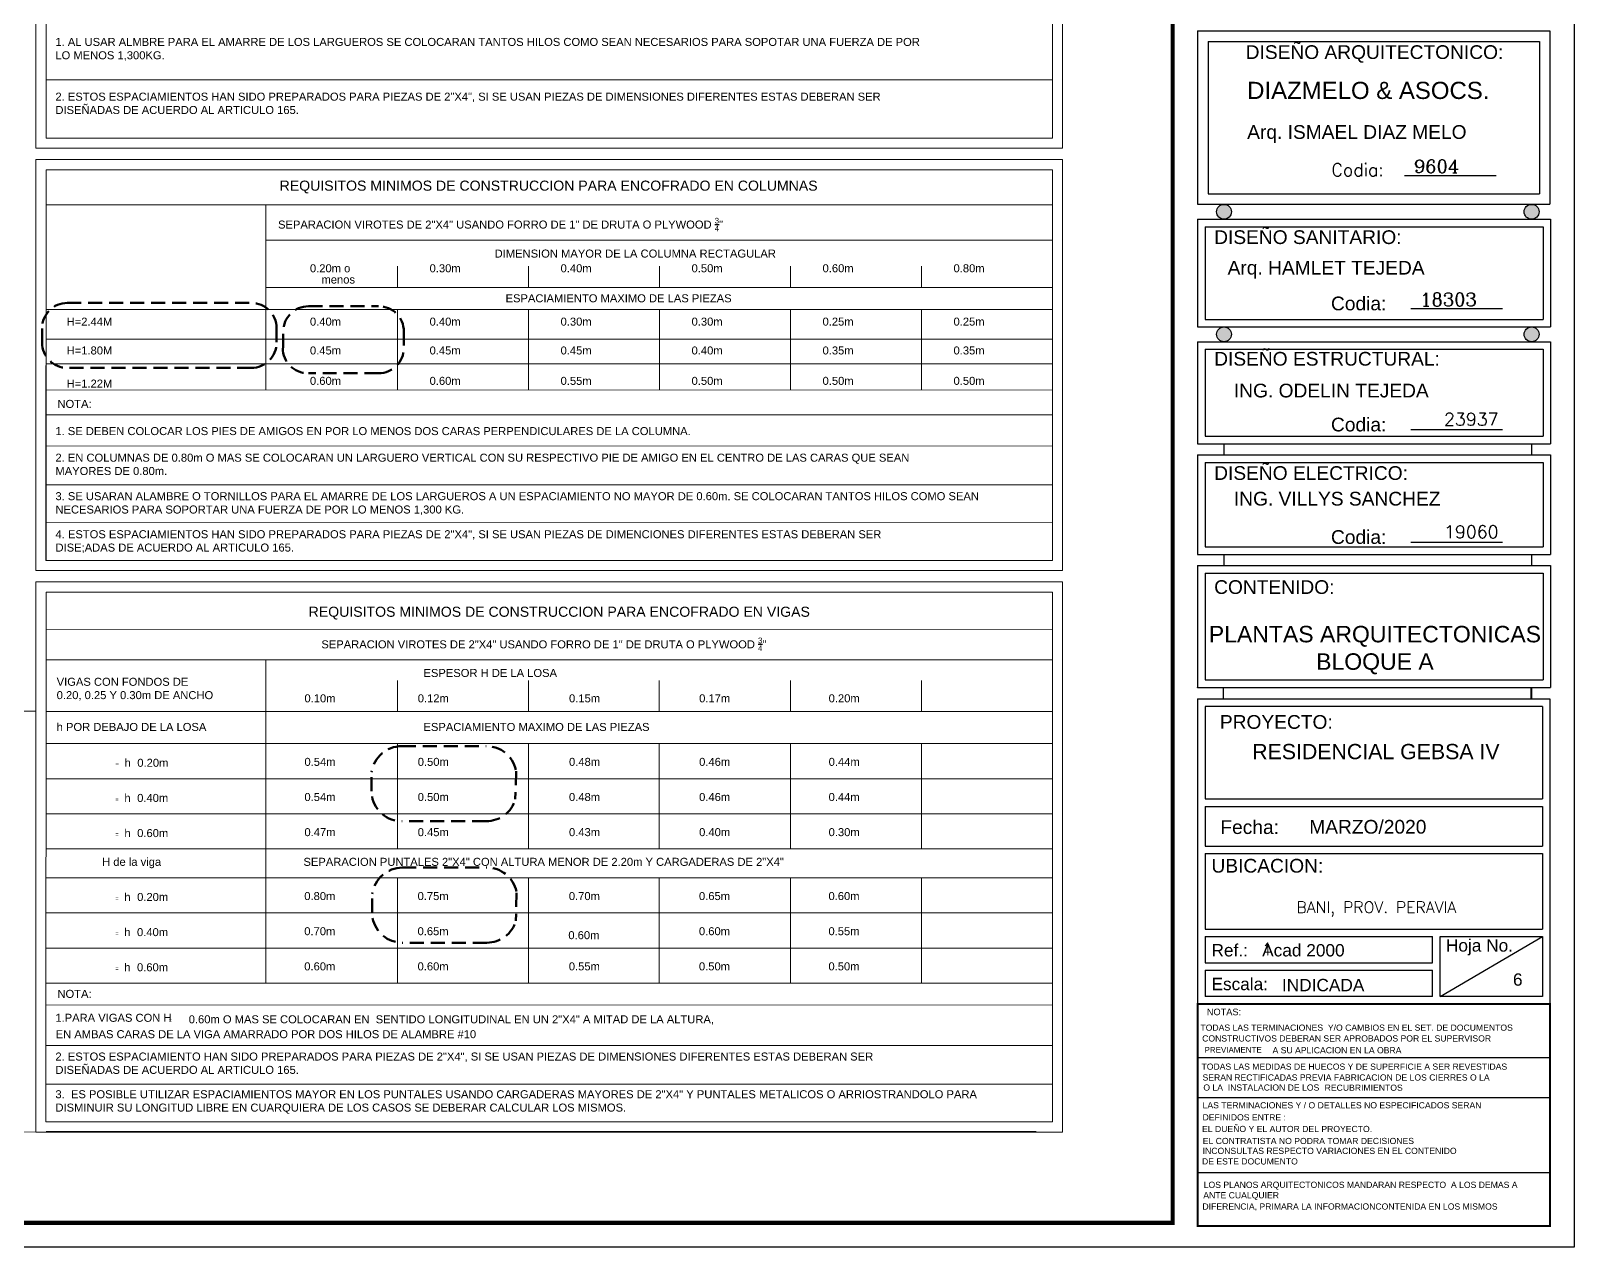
# Model space of a CAD drawing. Header units: feet. Extents: x 317 to 512, y -141 to 162.
# Drawn here: x 424.9 to 452.47, y -140.61 to -118.89 of the extents above; entities that cross this region are included whole.
import ezdxf
from ezdxf.enums import TextEntityAlignment as Align

# ---------------------------------------------------------------- set-up
doc = ezdxf.new("R2010")
doc.units = ezdxf.units.FT
doc.header["$MEASUREMENT"] = 0
doc.linetypes.add('HIDDEN2', pattern=[0.1875, 0.125, -0.0625])
for name, color, linetype in [('1', 1, 'Continuous'), ('MARCO', 1, 'Continuous'), ('TARGETA', 3, 'Continuous'), ('TARJETA2', 1, 'Continuous'), ('TEXT', 2, 'Continuous'), ('TEXTO', 2, 'Continuous'), ('TEXTOS', 3, 'Continuous'), ('TEXXT', 2, 'Continuous')]:
    doc.layers.add(name, color=color, linetype=linetype)
doc.layers.add('2-Detalles', color=253, linetype='Continuous', lineweight=9)
doc.styles.add('ARIAL', font='arial.ttf', dxfattribs={"height": 0.115})
doc.styles.add('DAMIAN', font='arial.ttf', dxfattribs={"height": 0.12})
doc.styles.add('DIMTEXT', font='dim', dxfattribs={"width": 0.75, "bigfont": 'special'})
doc.styles.get("Standard").update_dxf_attribs({"font": 'arial.ttf'})
doc.styles.add('TITTEXTM', font='romanc.shx')

msp = doc.modelspace()

# ---------------------------------------------------------------- hatches: boundary and pattern name
at = {"layer": 'TEXTOS'}
h = msp.add_hatch(color=7, dxfattribs=at)
h.paths.add_polyline_path([(446.21482, -121.98858, 1), (446.21482, -122.25485, 1)])
h.paths.add_polyline_path([(451.70952, -121.98858, 1), (451.70952, -122.25485, 1)])
h = msp.add_hatch(color=7, dxfattribs=at)
h.paths.add_polyline_path([(446.21482, -124.17677, 1), (446.21482, -124.44304, 1)])
h.paths.add_polyline_path([(451.70952, -124.17677, 1), (451.70952, -124.44304, 1)])

# ---------------------------------------------------------------- linework, layer by layer
at = {"layer": '1', "color": 4, "linetype": 'Continuous'}
for p, q in [((445.74434, -137.22299), (452.03866, -137.22299)), ((445.74434, -137.94178), (452.03866, -137.94178)), ((445.74434, -139.27996), (452.03866, -139.27996))]:
    msp.add_line(p, q, dxfattribs=at)
at = {"layer": '2-Detalles', "color": 251, "lineweight": 13}
for p, q in [((425.17101, -119.76632, 5.9406), (443.15181, -119.766, 5.94062)), ((425.17105, -121.37011, -0.00002), (442.85791, -121.36979, 10.54696)), ((425.17109, -121.37011), (443.15186, -121.37444)), ((425.17159, -121.99797, 0.00065), (443.15171, -121.99771)), ((429.09779, -121.99791, 7.45776), (429.09779, -125.30449, 4.17236)), ((429.09779, -122.62578, 0.00047), (443.15166, -122.62558, -0.00004)), ((431.45271, -123.09043, 0.1128), (431.45274, -123.4744, 0.17947)), ((433.79281, -123.0904, 0.36211), (433.79283, -123.47435, 0.42878)), ((436.13271, -123.09037, 0.11288), (436.13273, -123.47431, 0.17954)), ((438.47281, -123.09034, 0.36218), (438.47284, -123.47427, 0.42885)), ((440.81263, -123.09031, 0.36222), (440.81266, -123.47423, 0.42888)), ((425.17109, -123.47442, 3.2975), (425.17107, -123.47442, 3.29751)), ((429.09779, -123.47437, 2.57736), (443.1516, -123.4742, -0.00007)), ((425.17109, -123.869, 3.2975), (443.1516, -123.86878, -0.00007)), ((431.45155, -123.86892, 1.26658), (431.45164, -125.30446, 1.51584)), ((433.79164, -123.86887, 1.51588), (433.79173, -125.30441, 1.76515)), ((436.13154, -123.86883, 1.26665), (436.13163, -125.30437, 1.51592)), ((438.47165, -123.86879, 1.51595), (438.47174, -125.30433, 1.76522)), ((440.81147, -123.86875, 1.51599), (440.81156, -125.30429, 1.76526)), ((425.1711, -124.39516, 3.29755), (443.15155, -124.39493, -0.00011)), ((425.1711, -124.83955, 3.29756), (443.15162, -124.83933, -0.00006)), ((425.1715, -125.30457, 0.00059), (443.15163, -125.30432, -0.00006)), ((425.17094, -125.74538, 0.00059), (443.15107, -125.74512, -0.00006)), ((425.17129, -126.30464, -0.00063), (443.15142, -126.30439, -0.00128)), ((425.17197, -127.00002, -0.00163), (443.1521, -126.99977, -0.00228)), ((425.17103, -127.67389, -1.27243), (443.15115, -127.67364, -1.27308)), ((425.17333, -128.35068, -0.00364), (442.86019, -128.35036, 10.54334)), ((425.1742, -129.57877, -0.00307), (443.15174, -129.57844, 10.71725)), ((425.17414, -130.12259, -0.00311), (443.15165, -130.12227, 10.71719)), ((429.09616, -130.12252, 2.57999), (429.09595, -135.89833, 2.58033)), ((431.45152, -130.49146, -0.43116), (431.45149, -131.04849, -0.43112)), ((433.79161, -130.49146, -0.86033), (433.79159, -131.04845, -0.86029)), ((436.12468, -130.49146, -1.2882), (436.12465, -131.04841, -1.28816)), ((438.47162, -130.49146, -1.04266), (438.4716, -131.04837, -1.04263)), ((440.81163, -130.49146, -1.04294), (440.81161, -131.04832, -1.04291)), ((425.17414, -131.04861, -0.00311), (443.15148, -131.04828, 10.71709)), ((425.17414, -131.61845, -0.00311), (443.15138, -131.61812, 10.71703)), ((431.45148, -131.61833, -0.43109), (431.45141, -133.50156, -0.43098)), ((433.79157, -131.61829, -0.86026), (433.7915, -133.50155, -0.86015)), ((436.12463, -131.61825, -1.28813), (436.12457, -133.50154, -1.28802)), ((438.47158, -131.61821, -1.04259), (438.47152, -133.50154, -1.04249)), ((440.81159, -131.61816, -1.04287), (440.81152, -133.50153, -1.04277)), ((425.17112, -132.24625), (443.15127, -132.24599, 10.71688)), ((425.17113, -132.87391), (443.15116, -132.87386, 10.71682)), ((425.17113, -133.50157), (443.15105, -133.50152, 10.71675)), ((425.17113, -134.01522), (443.15094, -134.01517, 10.71668)), ((431.45139, -134.0152, -0.43095), (431.45132, -135.89833, -0.43084)), ((433.79148, -134.0152, -0.86011), (433.79142, -135.89832, -0.86001)), ((436.12455, -134.01519, -1.28799), (436.12448, -135.89831, -1.28788)), ((438.47149, -134.01519, -1.04245), (438.47143, -135.89831, -1.04235)), ((440.8115, -134.01517, -1.04273), (440.81143, -135.8983, -1.04262)), ((425.17113, -134.64302, 0.00509), (443.15083, -134.64276, 10.72152)), ((425.16811, -135.27068, 0.00311), (443.15071, -135.27063, 10.72146)), ((425.17114, -135.89835, 0.00509), (443.1506, -135.89829, 10.72139)), ((425.17058, -136.28788, 0.00509), (443.15053, -136.28755, 10.72686)), ((425.17133, -137.00886, 0.00483), (443.15041, -137.00853, 10.72607)), ((425.17169, -137.70092, 0.00431), (443.15028, -137.70059, 10.72526)), ((425.17333, -138.37602, -0.00364), (442.86019, -138.37569, 10.54334)), ((425.17095, -138.54718, -0.00013), (442.85781, -138.54686, 10.54686))]:
    msp.add_line(p, q, dxfattribs=at)
at = {"layer": '2-Detalles', "color": 2, "linetype": 'HIDDEN2', "lineweight": 60, "ltscale": 2}
for p, q in [((429.85954, -123.80832, 0.74031), (431.11317, -123.80832, 0.74031)), ((429.40954, -124.55411, 0.74031), (429.40954, -124.25832, 0.74031)), ((431.56317, -124.25832, 0.74031), (431.56317, -124.55411, 0.74031)), ((431.11317, -125.00411, 0.74031), (429.85954, -125.00411, 0.74031)), ((431.52563, -131.66416, 13.42939), (433.03505, -131.66416, 13.42939)), ((430.98563, -132.4662, 13.42939), (430.98563, -132.1304, 13.42939)), ((433.56744, -132.11384, 13.42939), (433.55481, -132.61264, 13.42939)), ((433.03505, -133.0062, 13.42939), (431.52563, -133.0062, 13.42939)), ((431.53629, -133.83339, 5.23009), (433.04571, -133.83339, 5.23009)), ((430.99629, -134.63543, 5.23009), (430.99629, -134.29963, 5.23009)), ((433.5781, -134.28307, 5.23009), (433.56547, -134.78187, 5.23009)), ((433.04571, -135.17543, 5.23009), (431.53629, -135.17543, 5.23009))]:
    msp.add_line(p, q, dxfattribs=at)
at = {"layer": '2-Detalles', "color": 253, "lineweight": 20}
for points in [[(424.99109, -112.06765), (443.33186, -112.06765), (443.33179, -120.98827), (424.99101, -120.98827)], [(424.99109, -121.19011), (443.33186, -121.19011), (443.33018, -128.53065), (424.98941, -128.53065)], [(424.99109, -128.73249), (443.33186, -128.73249), (443.33018, -138.55598), (424.98941, -138.55598)], [(424.99109, -128.73249), (443.33186, -128.73249), (443.33018, -138.55598), (424.98941, -138.55598)], [(410.06934, -131.04051), (424.9909, -131.03992), (424.98922, -138.55582), (410.06766, -138.55641)], [(410.06934, -131.04051), (424.9909, -131.03992), (424.98922, -138.55582), (410.06766, -138.55641)]]:
    msp.add_lwpolyline(points, close=True, dxfattribs=at)
at = {"layer": '2-Detalles', "color": 251, "lineweight": 13}
for points, elevation in [([(425.17101, -119.76632), (425.17109, -112.24765)], -1.27243), ([(443.1519, -112.97919), (443.15182, -119.766)], -11.8194), ([(425.17102, -128.35065), (425.17109, -121.37011)], -1.27243)]:
    msp.add_lwpolyline(points, dxfattribs=dict(at, elevation=elevation))
for points in [[(425.17109, -112.24765), (443.15186, -112.24765), (443.15179, -120.80827), (425.17101, -120.80827)], [(425.17109, -121.37011), (443.15186, -121.37011), (443.15018, -128.35065), (425.16941, -128.35065)], [(425.17109, -128.91249), (443.15186, -128.91249), (443.15018, -138.37598), (425.16941, -138.37598)], [(425.17109, -128.91249), (443.15186, -128.91249), (443.15018, -138.37598), (425.16941, -138.37598)]]:
    msp.add_lwpolyline(points, close=True, dxfattribs=at)
msp.add_lwpolyline([(425.17111, -128.35065), (425.17109, -121.3701)], dxfattribs=at)
at = {"layer": '2-Detalles', "color": 2, "linetype": 'HIDDEN2', "lineweight": 60, "ltscale": 2, "elevation": 0.74031}
msp.add_lwpolyline([(425.55132, -123.74925), (428.83866, -123.74925, -0.41421356), (429.28866, -124.19925), (429.28866, -124.45896, -0.41421356), (428.83866, -124.90896), (425.55132, -124.90896, -0.41421356), (425.10132, -124.45896), (425.10132, -124.19925, -0.41421356)], format="xyb", close=True, dxfattribs=at)
at = {"layer": '2-Detalles', "color": 2, "linetype": 'HIDDEN2', "lineweight": 60, "ltscale": 2}
for centre, radius, start, end in [((429.85954, -124.25832, 0.74031), 0.45, 90, 180), ((431.11317, -124.25832, 0.74031), 0.45, 0, 90), ((429.85119, -124.55583), 0.45, 180, 270), ((431.11317, -124.55411, 0.74031), 0.45, 270, 0), ((431.53426, -132.21999, 13.42939), 0.5559, 90.889567, 170.725864), ((433.03505, -132.20416, 13.42939), 0.54, 12.306648, 90), ((431.52563, -132.4662, 13.42939), 0.54, 190.664971, 270), ((433.03505, -132.4662, 13.42939), 0.54, 270, 344.265128), ((431.54492, -134.38922, 5.23009), 0.5559, 90.889567, 170.725864), ((433.04571, -134.37339, 5.23009), 0.54, 12.306648, 90), ((431.53629, -134.63543, 5.23009), 0.54, 190.664971, 270), ((433.04571, -134.63543, 5.23009), 0.54, 270, 344.265128)]:
    msp.add_arc(centre, radius, start, end, dxfattribs=at)
at = {"layer": 'MARCO'}
msp.add_lwpolyline([(387.97006, -98.61199), (452.47006, -98.61199), (452.47006, -140.61199), (387.97006, -140.61199)], close=True, dxfattribs=at)
at = {"layer": 'MARCO', "const_width": 0.075}
msp.add_lwpolyline([(445.29759, -99.04603), (388.40409, -99.04603), (388.40409, -140.17796), (445.29759, -140.17796)], close=True, dxfattribs=at)
at = {"layer": 'TARGETA', "color": 3}
for p, q in [((445.74434, -118.89076), (445.74434, -121.98858)), ((445.74434, -118.89076), (452.03866, -118.89076)), ((445.74434, -118.89076), (452.03866, -118.89076)), ((445.93286, -119.07927), (445.93286, -121.80007)), ((445.93286, -119.07927), (451.85014, -119.07927)), ((451.85014, -119.07927), (451.85014, -121.80007)), ((452.03866, -118.89076), (452.03866, -121.98858)), ((445.93286, -121.80007), (451.85014, -121.80007)), ((445.74434, -121.98858), (452.03866, -121.98858)), ((445.74434, -122.25485), (452.05064, -122.25485)), ((445.74434, -122.25485), (445.74434, -124.17677)), ((445.87852, -122.38903), (451.91646, -122.38903)), ((445.87852, -122.38903), (445.87852, -124.04259)), ((451.91646, -122.38903), (451.91646, -124.04259)), ((452.05064, -122.25485), (452.05064, -124.17677)), ((445.87852, -124.04259), (451.91646, -124.04259)), ((445.74434, -124.17677), (452.05064, -124.17677)), ((445.74434, -124.44304), (445.74434, -126.26378)), ((445.74434, -124.44304), (452.05064, -124.44304)), ((445.87852, -124.57721), (445.87852, -126.12961)), ((445.87852, -124.57721), (451.91646, -124.57721)), ((451.91646, -124.57721), (451.91646, -126.12961)), ((452.05064, -124.44304), (452.05064, -126.26378)), ((445.74434, -126.26378), (452.05064, -126.26378)), ((445.87852, -126.12961), (451.91646, -126.12961)), ((445.74434, -126.46449), (445.74434, -128.24049)), ((445.74434, -126.46449), (452.05064, -126.46449)), ((452.05064, -126.46449), (452.05064, -128.24049)), ((445.87852, -126.59867), (445.87852, -128.10632)), ((445.87852, -126.59867), (451.91646, -126.59867)), ((445.87854, -126.59866), (445.87854, -128.10631)), ((451.91646, -126.59867), (451.91646, -128.10632)), ((445.87852, -128.10632), (451.91646, -128.10632)), ((445.87854, -128.10631), (451.91648, -128.10631)), ((445.74434, -128.24049), (452.05064, -128.24049)), ((445.74434, -128.44121), (445.74434, -129.16853)), ((445.74434, -128.44121), (445.74434, -130.61692)), ((445.74434, -128.44121), (445.74434, -129.17755)), ((445.74434, -128.44121), (452.05064, -128.44121)), ((451.70865, -128.24049), (451.70865, -128.44121)), ((452.05064, -128.44121), (452.05064, -130.61692)), ((445.87852, -128.57538), (445.87852, -130.48275)), ((445.87852, -128.57538), (451.91646, -128.57538)), ((451.91646, -128.57538), (451.91646, -130.48275)), ((445.74434, -130.61692), (452.05064, -130.61692)), ((445.87852, -130.48275), (451.91646, -130.48275)), ((445.74434, -130.81702), (452.03866, -130.81702)), ((445.74434, -130.81702), (445.74434, -136.27044)), ((452.03866, -130.81702), (452.03866, -136.27044)), ((445.87826, -130.95924), (445.87826, -132.60774)), ((451.90474, -130.95924), (445.87826, -130.95924)), ((451.90474, -130.95924), (451.90474, -132.60774)), ((445.87826, -132.60774), (451.90474, -132.60774)), ((445.87826, -132.74167), (451.90474, -132.74167)), ((445.87826, -132.74167), (445.87826, -133.44934)), ((451.90474, -132.74167), (451.90474, -133.44934)), ((445.87826, -133.44934), (451.90474, -133.44934)), ((445.87826, -133.58326), (445.87826, -134.93122)), ((445.87826, -133.58326), (451.90474, -133.58326)), ((445.87826, -133.58326), (451.90474, -133.58326)), ((451.90474, -133.58326), (451.90474, -134.93122)), ((445.87826, -134.93122), (451.90474, -134.93122)), ((445.87826, -135.06514), (445.87826, -135.53387)), ((445.87826, -135.06514), (449.94055, -135.06514)), ((449.94055, -135.53387), (449.94055, -135.06514)), ((450.07447, -135.06514), (451.90474, -135.06514)), ((450.07447, -136.13652), (451.90474, -135.06514)), ((450.07447, -136.13652), (450.07447, -135.06514)), ((451.90474, -135.06514), (451.90474, -136.13652)), ((445.87826, -135.53387), (449.94055, -135.53387)), ((445.87826, -135.66779), (445.87826, -136.13652)), ((445.87826, -135.66779), (449.94055, -135.66779)), ((449.94055, -136.13652), (449.94055, -135.66779)), ((449.94055, -136.13652), (445.87826, -136.13652)), ((451.90474, -136.13652), (450.07447, -136.13652))]:
    msp.add_line(p, q, dxfattribs=at)
at = {"layer": 'TARJETA2', "color": 7}
msp.add_line((445.74434, -136.27044), (445.74434, -140.23523), dxfattribs=at)
at = {"layer": 'TEXTOS', "color": 7}
for p, q in [((446.21395, -126.26378), (446.21395, -126.46449)), ((451.70865, -126.26378), (451.70865, -126.46449)), ((445.74434, -126.46449), (445.74434, -127.44696)), ((446.21395, -128.24049), (446.21395, -128.44121)), ((445.74434, -130.62107), (445.74434, -130.61692)), ((446.20197, -130.61692), (446.20197, -130.81702)), ((451.69667, -130.61692), (451.69667, -130.81702)), ((451.70865, -130.61749), (451.70865, -130.81821)), ((452.03866, -136.10268), (452.03866, -140.23523)), ((452.03866, -136.27044), (445.74434, -136.27044)), ((445.74434, -140.23523), (452.03866, -140.23523))]:
    msp.add_line(p, q, dxfattribs=at)
for centre in [(446.21482, -122.12172), (451.70952, -122.12172), (446.21482, -124.3099), (451.70952, -124.3099)]:
    msp.add_circle(centre, 0.13313, dxfattribs=at)
at = {"layer": 'TEXXT'}
for p, q in [((449.43786, -121.47179), (451.07938, -121.47179)), ((449.54981, -123.84902), (451.19132, -123.84902)), ((449.54981, -126.01156), (451.19132, -126.01156)), ((449.54981, -128.02052), (451.19132, -128.02052))]:
    msp.add_line(p, q, dxfattribs=at)
at = {"layer": 'TEXXT', "const_width": 0.03142}
msp.add_lwpolyline([(445.74434, -136.27044), (452.03866, -136.27044), (452.03866, -140.23523), (445.74434, -140.23523), (445.74434, -136.27044)], dxfattribs=at)

# ---------------------------------------------------------------- texts
at = {"style": 'DIMTEXT'}
msp.add_attdef('1', text='1', height=0.23565, dxfattribs=at).set_placement((446.98697, -135.40491), align=Align.CENTER)
at = {"layer": 'TEXT', "lineweight": -3, "style": 'ARIAL'}
for s, p in [('0.60m O MAS SE COLOCARAN EN  SENTIDO LONGITUDINAL EN UN 2"X4" A MITAD DE LA ALTURA,', (427.72041, -136.61479, -2.5478)), ('EN AMBAS CARAS DE LA VIGA AMARRADO POR DOS HILOS DE ALAMBRE #10', (425.34366, -136.88024, -2.5478))]:
    msp.add_text(s, height=0.1429373, dxfattribs=at).set_placement(p)
at = {"layer": 'TEXT', "linetype": 'Continuous', "attachment_point": 1, "style": 'ARIAL'}
for s, insert, char_height, width in [('1. AL USAR ALMBRE PARA EL AMARRE DE LOS LARGUEROS SE COLOCARAN TANTOS HILOS COMO SEAN NECESARIOS PARA SOPOTAR UNA FUERZA DE POR LO MENOS 1,300KG.', (425.33816, -119.01678, 3.387), 0.14293728, 15.5405137), ('2. ESTOS ESPACIAMIENTOS HAN SIDO PREPARADOS PARA PIEZAS DE 2"X4", SI SE USAN PIEZAS DE DIMENSIONES DIFERENTES ESTAS DEBERAN SER DISEÑADAS DE ACUERDO AL ARTICULO 165.', (425.33873, -119.9939, 3.38737), 0.14293728, 15.5405137), ('\\A1;SEPARACION VIROTES DE 2"X4" USANDO FORRO DE 1" DE DRUTA O PLYWOOD {\\H0.7x;\\S3/4;}"', (429.3161, -122.22969, -1.28119), 0.1429373, 15.5405137), ('\\A1;DIMENSION MAYOR DE LA COLUMNA RECTAGULAR', (433.18495, -122.79658, -1.28119), 0.1429373, 15.5405137), (' 0.20m o ', (429.83042, -123.05905, 4.77728), 0.142937, 7.3096247), (' 0.30m', (431.96784, -123.05901, 3.07454), 0.142937, 7.3096247), (' 0.40m', (434.30794, -123.05897, 3.71581), 0.142937, 7.3096247), (' 0.50m', (436.64784, -123.05893, 3.46658), 0.142937, 7.3096247), (' 0.60m', (438.98794, -123.05888, 3.71588), 0.142937, 7.3096247), (' 0.80m', (441.32776, -123.05884, 3.71592), 0.142937, 7.3096247), ('menos', (430.09192, -123.26015, 4.77728), 0.142937, 7.3096247), ('ESPACIAMIENTO MAXIMO DE LAS PIEZAS ', (433.38032, -123.5951, 3.71581), 0.1429373, 7.3096247), ('H=2.44M', (425.53936, -124.01163, 4.77728), 0.142937, 7.3096247), (' 0.40m', (429.83043, -124.01163, 4.77728), 0.142937, 7.3096247), (' 0.40m', (431.96785, -124.01159, 3.07453), 0.142937, 7.3096247), (' 0.30m', (434.30795, -124.01154, 3.71581), 0.142937, 7.3096247), (' 0.30m', (436.64785, -124.01151, 3.46658), 0.142937, 7.3096247), (' 0.25m', (438.98795, -124.01146, 3.71588), 0.142937, 7.3096247), (' 0.25m', (441.32777, -124.01142, 3.71592), 0.142937, 7.3096247), ('H=1.80M', (425.53938, -124.52675, 4.77731), 0.142937, 7.3096247), (' 0.45m', (429.83044, -124.52675, 4.77729), 0.142937, 7.3096247), (' 0.45m', (431.96786, -124.52672, 3.07454), 0.142937, 7.3096247), (' 0.45m', (434.30795, -124.52667, 3.71581), 0.142937, 7.3096247), (' 0.40m', (436.64786, -124.52663, 3.46658), 0.142937, 7.3096247), (' 0.35m', (438.98796, -124.52659, 3.71589), 0.142937, 7.3096247), (' 0.35m', (441.32778, -124.52655, 3.71592), 0.142937, 7.3096247), ('H=1.22M', (425.53939, -125.11828, 4.77733), 0.142937, 7.3096247), (' 0.60m', (429.83047, -125.06961, 4.77731), 0.142937, 7.3096247), (' 0.60m', (431.96789, -125.06958, 3.07456), 0.142937, 7.3096247), (' 0.55m', (434.30798, -125.06953, 3.71583), 0.142937, 7.3096247), (' 0.50m', (436.64788, -125.06949, 3.4666), 0.142937, 7.3096247), (' 0.50m', (438.98799, -125.06945, 3.7159), 0.142937, 7.3096247), (' 0.50m', (441.32781, -125.0694, 3.71594), 0.142937, 7.3096247), ('1. SE DEBEN COLOCAR LOS PIES DE AMIGOS EN POR LO MENOS DOS CARAS PERPENDICULARES DE LA COLUMNA.', (425.33826, -125.9668, -2.55256), 0.1429373, 15.5405137), ('2. EN COLUMNAS DE 0.80m O MAS SE COLOCARAN UN LARGUERO VERTICAL CON SU RESPECTIVO PIE DE AMIGO EN EL CENTRO DE LAS CARAS QUE SEAN MAYORES DE 0.80m.', (425.33894, -126.44152, -2.55357), 0.14293728, 15.5405137), ('3. SE USARAN ALAMBRE O TORNILLOS PARA EL AMARRE DE LOS LARGUEROS A UN ESPACIAMIENTO NO MAYOR DE 0.60m. SE COLOCARAN TANTOS HILOS COMO SEAN NECESARIOS PARA SOPORTAR UNA FUERZA DE POR LO MENOS 1,300 KG.', (425.33962, -127.12911, -2.55457), 0.14293728, 17.1564996), ('4. ESTOS ESPACIAMIENTOS HAN SIDO PREPARADOS PARA PIEZAS DE 2"X4", SI SE USAN PIEZAS DE DIMENCIONES DIFERENTES ESTAS DEBERAN SER DISE;ADAS DE ACUERDO AL ARTICULO 165.', (425.3403, -127.80873, -2.55558), 0.14293728, 15.5405137), ('\\A1;SEPARACION VIROTES DE 2"X4" USANDO FORRO DE 1" DE DRUTA O PLYWOOD {\\H0.7x;\\S3/4;}"', (430.08983, -129.72645, -1.28491), 0.1429373, 15.5405137), ('ESPESOR H DE LA LOSA\\P \\P  ', (431.91409, -130.28629, 0.48623), 0.1429373, 7.3096247), ('VIGAS CON FONDOS DE\\P0.20, 0.25 Y 0.30m DE ANCHO\\P\\P \\P  ', (425.36135, -130.44406, 0.48623), 0.1429373, 7.3096247), (' 0.10m', (429.73241, -130.73931, 3.1371), 0.142937, 7.3096247), (' 0.12m', (431.75656, -130.73927, 4.46551), 0.142937, 7.3096247), (' 0.15m', (434.45873, -130.73923, 3.93054), 0.142937, 7.3096247), (' 0.17m', (436.78313, -130.73919, 5.72861), 0.142937, 7.3096247), (' 0.20m', (439.09694, -130.73914, 5.78362), 0.142937, 7.3096247), ('h POR DEBAJO DE LA LOSA\\P\\P \\P  ', (425.36135, -131.2505, 0.48623), 0.1429373, 7.3096247), ('ESPACIAMIENTO MAXIMO DE LAS PIEZAS\\P\\P \\P  ', (431.91409, -131.2505, 0.48623), 0.1429373, 7.3096247), ('      ={\\H0.6667x; }', (426.24634, -131.94879, -1.28119), 0.0714686, 1.7774942), ('h\\P\\P \\P  ', (426.57356, -131.89039, 0.48623), 0.142937, 7.3096247), ('0.20m\\P\\P \\P  ', (426.8017, -131.89039, 0.48623), 0.142937, 7.3096247), (' 0.54m', (429.73236, -131.87406, 3.1279), 0.142937, 7.3096247), (' 0.50m', (431.75651, -131.87402, 4.45631), 0.142937, 7.3096247), (' 0.48m', (434.45868, -131.87398, 3.92134), 0.142937, 7.3096247), (' 0.46m', (436.78307, -131.87394, 5.71941), 0.142937, 7.3096247), (' 0.44m', (439.09689, -131.8739, 5.77442), 0.142937, 7.3096247), ('      ={\\H0.6667x; }', (426.24401, -132.57659, -1.27762), 0.0714686, 1.7774942), ('h\\P\\P \\P  ', (426.57123, -132.51819, 0.48979), 0.142937, 7.3096247), ('0.40m\\P\\P \\P  ', (426.79937, -132.51819, 0.48979), 0.142937, 7.3096247), (' 0.54m', (429.73177, -132.50191, 3.1288), 0.142937, 7.3096247), (' 0.50m', (431.75593, -132.50187, 4.45722), 0.142937, 7.3096247), (' 0.48m', (434.45809, -132.50183, 3.92225), 0.142937, 7.3096247), (' 0.46m', (436.78249, -132.50179, 5.72031), 0.142937, 7.3096247), (' 0.44m', (439.09631, -132.50175, 5.77532), 0.142937, 7.3096247), ('h\\P\\P \\P  ', (426.57123, -133.14585, 0.48979), 0.142937, 7.3096247), ('0.60m\\P\\P \\P  ', (426.79937, -133.14585, 0.48979), 0.142937, 7.3096247), (' 0.47m', (429.73178, -133.12957, 3.1288), 0.142937, 7.3096247), (' 0.45m', (431.75593, -133.12953, 4.45722), 0.142937, 7.3096247), (' 0.43m', (434.4581, -133.12949, 3.92225), 0.142937, 7.3096247), (' 0.40m', (436.7825, -133.12945, 5.72031), 0.142937, 7.3096247), (' 0.30m', (439.09631, -133.12941, 5.77532), 0.142937, 7.3096247), ('      ={\\H0.6667x; }', (426.24401, -133.20425, -1.27762), 0.0714686, 1.7774942), ('{\\C6;H de la viga}\\P\\P \\P  ', (426.17301, -133.6595, 0.48979), 0.1429373, 7.3096247), ('{\\C6;SEPARACION PUNTALES 2"X4" CON ALTURA MENOR DE 2.20m Y CARGADERAS DE 2"X4"}\\P\\P \\P  ', (429.77006, -133.6595, 0.48979), 0.1429373, 10.2903247), ('      ={\\H0.6667x; }', (426.24333, -134.34556, -1.27808), 0.0714686, 1.7774942), ('h\\P\\P \\P  ', (426.57055, -134.28716, 0.48934), 0.142937, 7.3096247), ('0.20m\\P\\P \\P  ', (426.79869, -134.28716, 0.48934), 0.142937, 7.3096247), (' 0.80m', (429.72934, -134.27083, 3.13101), 0.142937, 7.3096247), (' 0.75m', (431.7535, -134.27079, 4.45943), 0.142937, 7.3096247), (' 0.70m', (434.45566, -134.27075, 3.92445), 0.142937, 7.3096247), (' 0.65m', (436.78006, -134.27071, 5.72252), 0.142937, 7.3096247), (' 0.60m', (439.09388, -134.27067, 5.77753), 0.142937, 7.3096247), ('      ={\\H0.6667x; }', (426.241, -134.97336, -1.27451), 0.0714686, 1.7774942), ('h\\P\\P \\P  ', (426.56822, -134.91496, 0.4929), 0.142937, 7.3096247), ('0.40m\\P\\P \\P  ', (426.79636, -134.91496, 0.4929), 0.142937, 7.3096247), (' 0.70m', (429.72876, -134.89868, 3.13191), 0.142937, 7.3096247), (' 0.65m', (431.75292, -134.89864, 4.46033), 0.142937, 7.3096247), (' 0.60m', (434.447, -134.96926, 3.92536), 0.142937, 7.3096247), (' 0.60m', (436.77948, -134.89856, 5.72342), 0.142937, 7.3096247), (' 0.55m', (439.0933, -134.89852, 5.77843), 0.142937, 7.3096247), ('      ={\\H0.6667x; }', (426.241, -135.60102, -1.27451), 0.0714686, 1.7774942), ('h\\P\\P \\P  ', (426.56822, -135.54262, 0.4929), 0.142937, 7.3096247), ('0.60m\\P\\P \\P  ', (426.79636, -135.54262, 0.4929), 0.142937, 7.3096247), (' 0.60m', (429.72877, -135.52634, 3.13191), 0.142937, 7.3096247), (' 0.60m', (431.75292, -135.5263, 4.46033), 0.142937, 7.3096247), (' 0.55m', (434.45509, -135.52626, 3.92536), 0.142937, 7.3096247), (' 0.50m', (436.77948, -135.52622, 5.72342), 0.142937, 7.3096247), (' 0.50m', (439.0933, -135.52618, 5.77843), 0.142937, 7.3096247), ('1.PARA VIGAS CON H', (425.3383, -136.44462, -2.5478), 0.1429373, 15.5405137), ('      ={\\H0.6667x; }', (427.1982, -136.52779, -2.5478), 0.0714686, 1.7774942), ('2. ESTOS ESPACIAMIENTO HAN SIDO PREPARADOS PARA PIEZAS DE 2"X4", SI SE USAN PIEZAS DE DIMENSIONES DIFERENTES ESTAS DEBERAN SER DISEÑADAS DE ACUERDO AL ARTICULO 165.', (425.33865, -137.13669, -2.54832), 0.14293728, 15.5405137), ('3.  ES POSIBLE UTILIZAR ESPACIAMIENTOS MAYOR EN LOS PUNTALES USANDO CARGADERAS MAYORES DE 2"X4" Y PUNTALES METALICOS O ARRIOSTRANDOLO PARA DISMINUIR SU LONGITUD LIBRE EN CUARQUIERA DE LOS CASOS SE DEBERAR CALCULAR LOS MISMOS.', (425.33901, -137.81013, -2.54884), 0.14293728, 17.1564996)]:
    msp.add_mtext(s, dxfattribs=dict(at, insert=insert, char_height=char_height, width=width))
at = {"layer": 'TEXT', "color": 6, "linetype": 'Continuous', "attachment_point": 1, "style": 'ARIAL'}
for s, insert, char_height, width in [('{\\fArial|b0|i0|c0|p34;REQUISITOS MINIMOS DE CONSTRUCCION PARA ENCOFRADO EN COLUMNAS}', (429.34413, -121.56498, -0.61855), 0.18, 11.7283851), ('NOTA:', (425.37542, -125.48131, -2.553), 0.142937, 7.3096247), ('{\\fArial|b0|i0|c0|p34;REQUISITOS MINIMOS DE CONSTRUCCION PARA ENCOFRADO EN VIGAS}', (429.86279, -129.17464, -0.62227), 0.18, 10.334959), ('NOTA:', (425.37505, -136.01757, -2.54851), 0.142937, 7.3096247)]:
    msp.add_mtext(s, dxfattribs=dict(at, insert=insert, char_height=char_height, width=width))
at = {"layer": 'TEXTO', "color": 7}
for s, height, p in [('NOTAS:', 0.117823, (445.90802, -136.35237)), ('  PREVIAMENTE', 0.1021137, (445.78839, -137.03825))]:
    msp.add_text(s, height=height, dxfattribs=at).set_placement(p, align=Align.TOP_LEFT)
at = {"layer": 'TEXTOS', "color": 7}
for s, height, style, p in [('  Codia:', 0.226759, 'TITTEXTM', (447.82405, -121.25898)), ('9604', 0.23548, 'TITTEXTM', (449.6083, -121.19178)), ('  Codia:', 0.245073, 'DAMIAN', (447.93599, -123.63621)), ('18303', 0.23548, 'TITTEXTM', (449.72024, -123.569)), ('  Codia:', 0.245073, 'DAMIAN', (447.93599, -125.79875)), ('  Codia:', 0.245073, 'DAMIAN', (447.93599, -127.8077)), ('Fecha:', 0.245073, 'DAMIAN', (446.15058, -132.98871)), ('UBICACION:', 0.245073, 'DAMIAN', (445.99142, -133.67834)), ('Ref.:', 0.220566, 'DAMIAN', (445.99142, -135.19992)), ('Acad 2000', 0.220566, 'DAMIAN', (446.89693, -135.19992)), ('Hoja No.', 0.220566, 'DAMIAN', (450.17963, -135.11345)), ('Escala:', 0.220566, 'DAMIAN', (445.99142, -135.80257)), ('6', 0.22057, 'DAMIAN', (451.37736, -135.72244)), ('TODAS LAS TERMINACIONES  Y/O CAMBIOS EN EL SET. DE DOCUMENTOS', 0.1102828, 'DAMIAN', (445.79417, -136.63715)), ('CONSTRUCTIVOS DEBERAN SER APROBADOS POR EL SUPERVISOR  ', 0.1102828, 'DAMIAN', (445.82513, -136.82976)), ('A SU APLICACION EN LA OBRA', 0.1102828, 'DAMIAN', (447.08261, -137.04042)), ('TODAS LAS MEDIDAS DE HUECOS Y DE SUPERFICIE A SER REVESTIDAS ', 0.1102828, 'DAMIAN', (445.81284, -137.33344)), ('  SERAN', 0.110283, 'DAMIAN', (445.74569, -137.52665)), ('RECTIFICADAS PREVIA FABRICACION DE LOS CIERRES O LA   ', 0.1102828, 'DAMIAN', (446.39805, -137.52706)), (' O LA  INSTALACION DE LOS', 0.1102828, 'DAMIAN', (445.80317, -137.70676)), ('RECUBRIMIENTOS', 0.1102828, 'DAMIAN', (448.01293, -137.70931)), ('LAS TERMINACIONES Y / O DETALLES NO ESPECIFICADOS SERAN ', 0.1102828, 'DAMIAN', (445.83271, -138.02317)), ('  DEFINIDOS ENTRE :', 0.1102828, 'DAMIAN', (445.74649, -138.23881)), ('EL DUEÑO Y EL AUTOR DEL PROYECTO.  ', 0.1102828, 'DAMIAN', (445.8226, -138.44651)), ('  EL CONTRATISTA NO PODRA TOMAR DECISIONES ', 0.1102828, 'DAMIAN', (445.74985, -138.661)), ('INCONSULTAS RESPECTO VARIACIONES EN EL CONTENIDO  ', 0.1102828, 'DAMIAN', (445.83418, -138.83781)), (' DE ESTE DOCUMENTO', 0.1102828, 'DAMIAN', (445.77945, -139.0258)), ('LOS PLANOS ARQUITECTONICOS MANDARAN RESPECTO  A LOS DEMAS A ', 0.1102828, 'DAMIAN', (445.85232, -139.44379)), ('  ANTE CUALQUIER  ', 0.1102828, 'DAMIAN', (445.75954, -139.6303)), ('DIFERENCIA, PRIMARA LA INFORMACIONCONTENIDA EN LOS MISMOS', 0.1102828, 'DAMIAN', (445.83013, -139.83151))]:
    msp.add_text(s, height=height, dxfattribs=dict(at, style=style)).set_placement(p, align=Align.TOP_LEFT)
at = {"layer": 'TEXTOS', "color": 7, "style": 'DAMIAN'}
for s, height, p in [('MARZO/2020', 0.245073, (447.73824, -133.22754)), ('INDICADA', 0.220566, (447.25011, -136.04209))]:
    msp.add_text(s, height=height, dxfattribs=at).set_placement(p)
at = {"layer": 'TEXTOS', "color": 7}
for s, insert, char_height, width, attachment_point, style in [('DISEÑO ARQUITECTONICO:', (446.60229, -119.14748), 0.2450728, 8.710453, 1, 'DAMIAN'), ('DIAZMELO & ASOCS.', (446.62911, -119.80058), 0.306341, 10.8790331, 1, 'DAMIAN'), ('Arq. ISMAEL DIAZ MELO', (446.62911, -120.57436), 0.2450728, 8.7032265, 1, 'DAMIAN'), ('DISEÑO SANITARIO:', (446.03937, -122.45226), 0.2450728, 8.710453, 1, 'DAMIAN'), ('Arq. HAMLET TEJEDA', (446.27973, -122.99771), 0.2450728, 8.7032265, 1, 'DAMIAN'), ('DISEÑO ESTRUCTURAL:', (446.03937, -124.6245), 0.2450728, 8.710453, 1, 'DAMIAN'), ('ING. ODELIN TEJEDA', (446.39168, -125.19201), 0.2450728, 8.7032265, 1, 'DAMIAN'), ('23937', (450.14547, -125.82745), 0.227346, 25.3352368, 4, 'TITTEXTM'), ('DISEÑO ELECTRICO:', (446.03937, -126.78922), 0.2450728, 44.2125063, 4, 'DAMIAN'), ('ING. VILLYS SANCHEZ', (446.3917, -127.12307), 0.2450728, 8.7032265, 1, 'DAMIAN'), ('19060', (450.14549, -127.83639), 0.227346, 25.3352368, 4, 'TITTEXTM'), ('CONTENIDO:', (446.03937, -128.70138), 0.245073, 8.710453, 1, 'DAMIAN'), ('PLANTAS ARQUITECTONICAS\\PBLOQUE A', (448.91134, -129.51699), 0.2940874, 10.4438718, 2, 'DAMIAN'), ('PROYECTO:', (446.14169, -131.11032), 0.245073, 8.710453, 1, 'DAMIAN'), ('RESIDENCIAL GEBSA IV', (448.9285, -131.62539), 0.2723984, 9.6736363, 2, 'DAMIAN'), (' BANI, PROV. PERAVIA', (448.86716, -134.44047), 0.2042988, 7.2552272, 2, 'TITTEXTM')]:
    msp.add_mtext(s, dxfattribs=dict(at, insert=insert, char_height=char_height, width=width, attachment_point=attachment_point, style=style))

doc.saveas('drawing.dxf')
